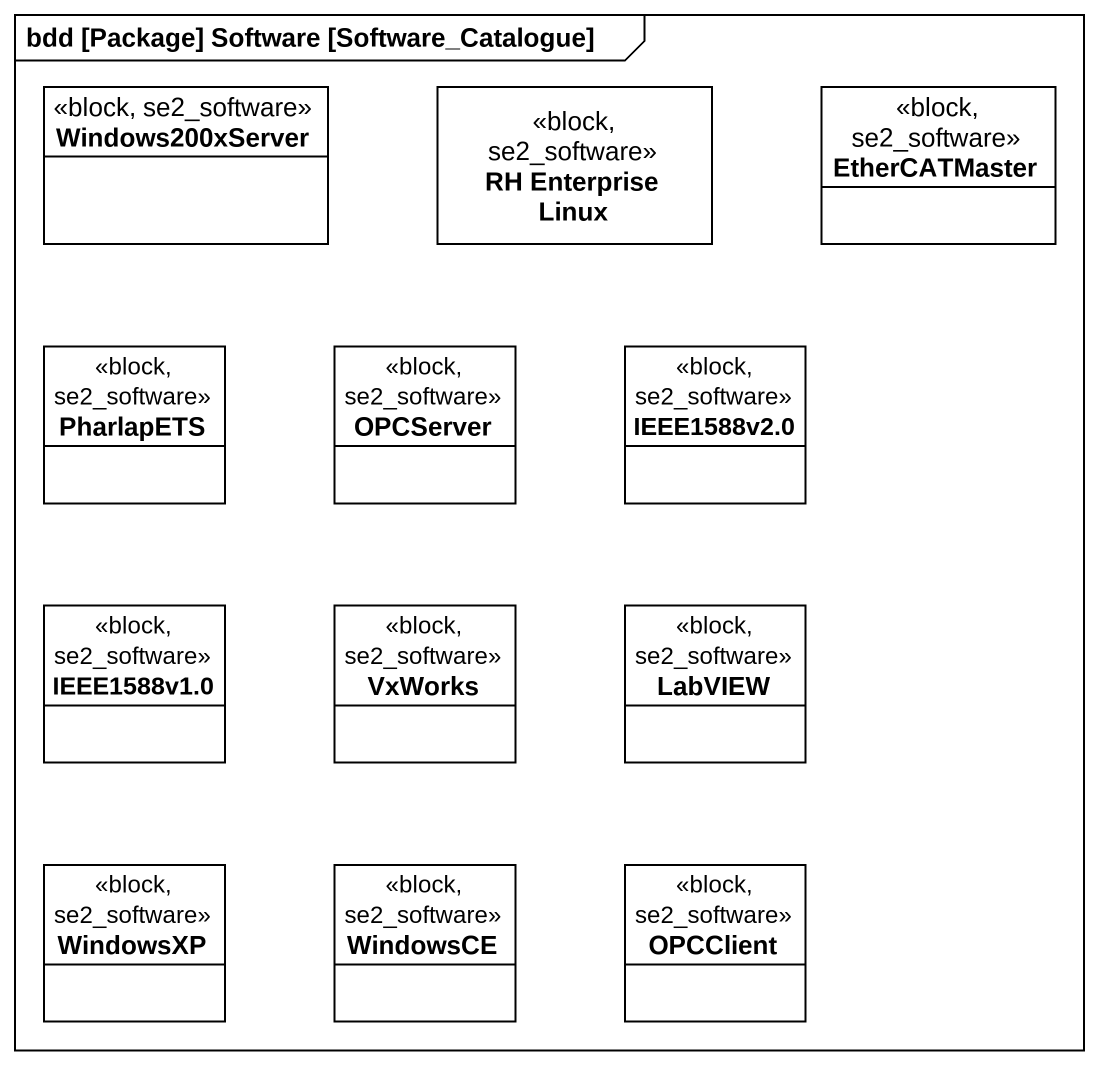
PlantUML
@startuml
mainframe bdd [Package] Software [Software_Catalogue]
hide circle
hide empty members
class Windows200xServer <<block, se2_software>>
class "RH Enterprise Linux" as RH_Enterprise_Linux <<block, se2_software>>
class EtherCATMaster <<block, se2_software>>
class PharlapETS <<block, se2_software>>
class OPCServer <<block, se2_software>>
class "IEEE1588v2.0" as IEEE1588v2_0 <<block, se2_software>>
class "IEEE1588v1.0" as IEEE1588v1_0 <<block, se2_software>>
class VxWorks <<block, se2_software>>
class LabVIEW <<block, se2_software>>
class WindowsXP <<block, se2_software>>
class WindowsCE <<block, se2_software>>
class OPCClient <<block, se2_software>>
@enduml
